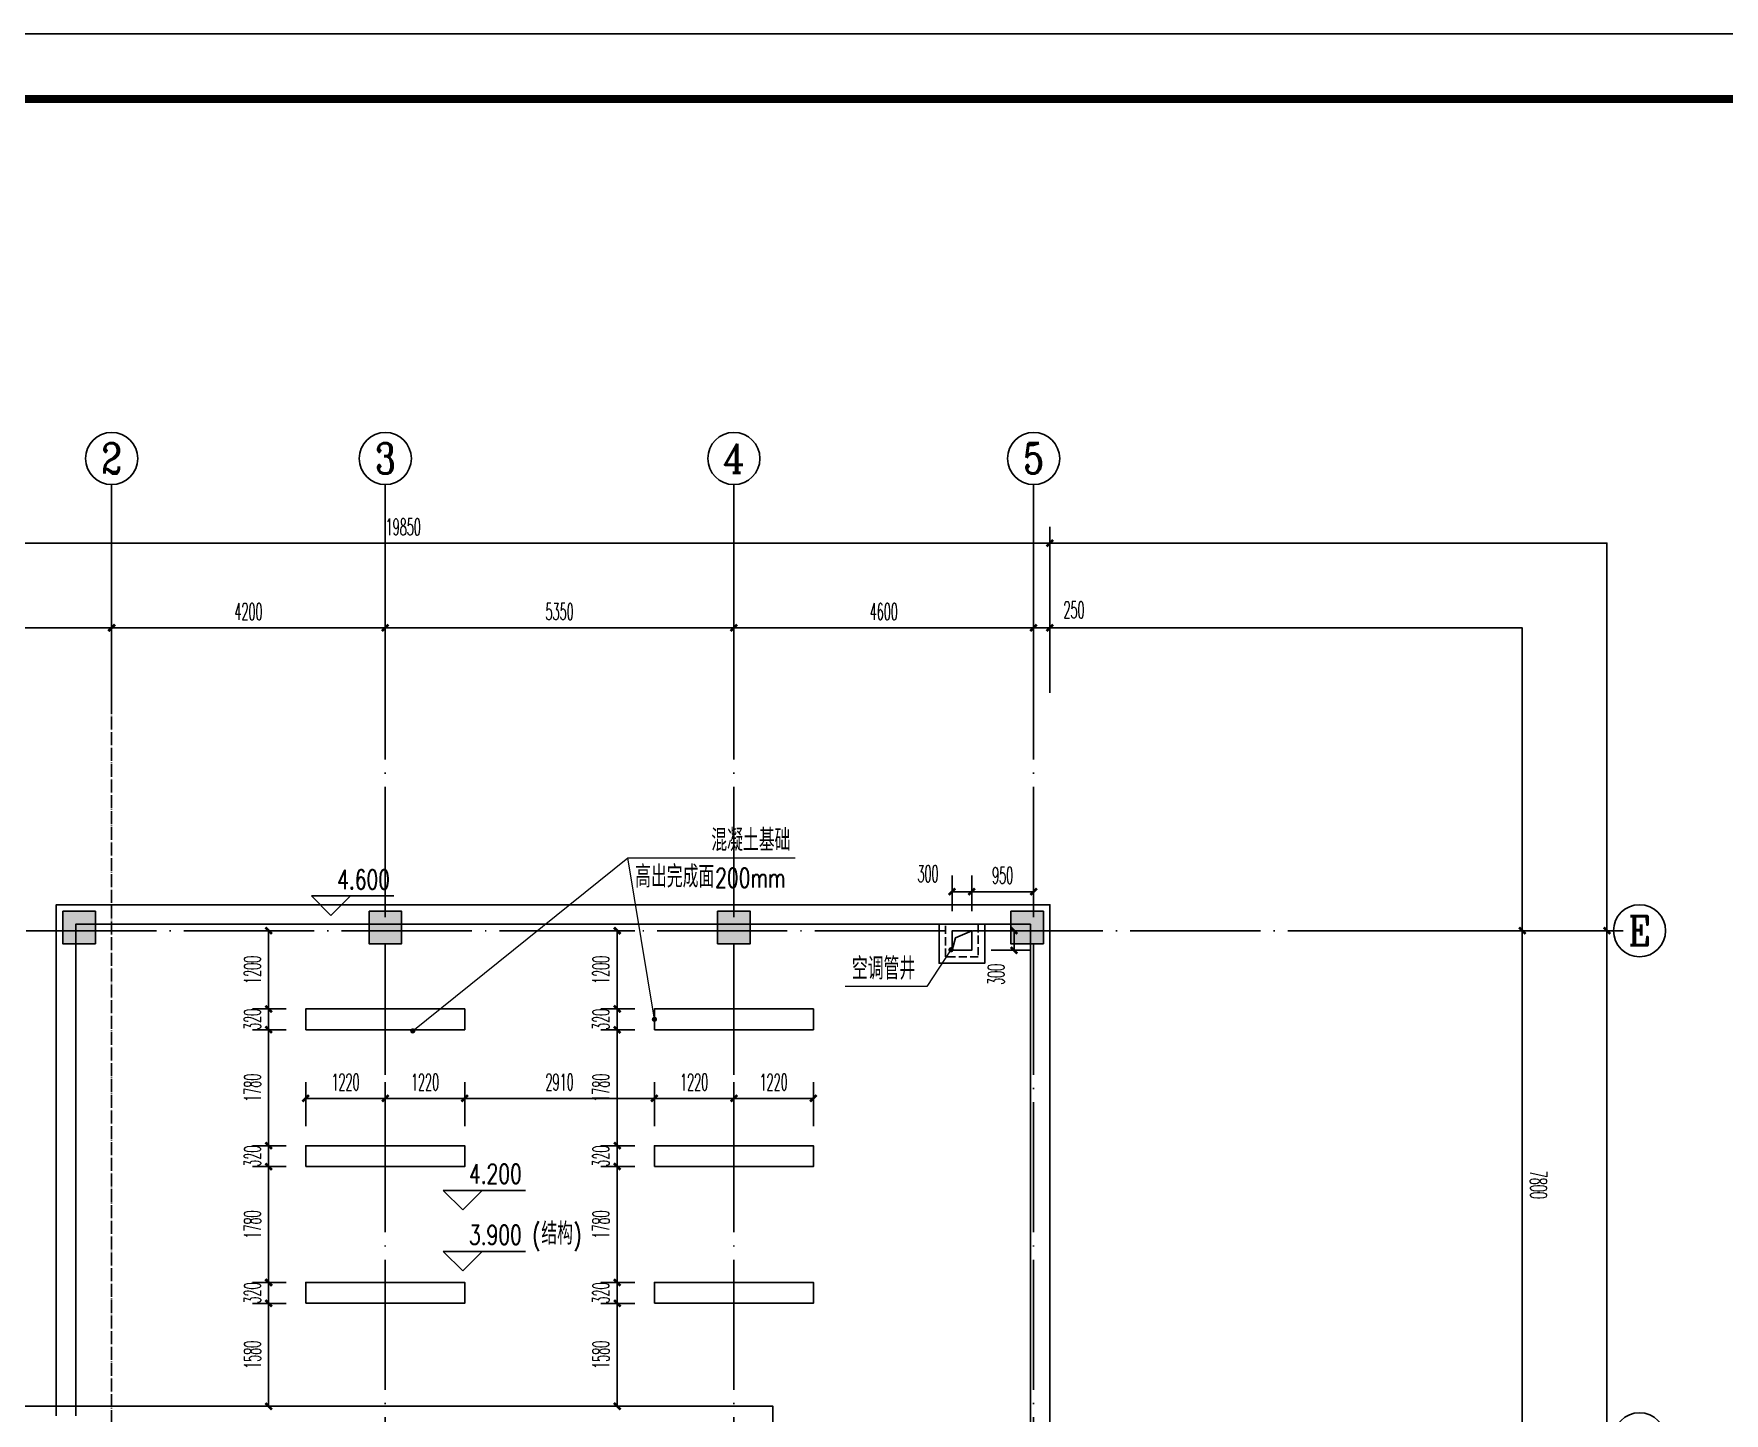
# Model space of a CAD drawing. Header units: millimetres. Extents: x -13830 to 215738, y -24143 to 193994.
# Drawn here: x 94137 to 120081, y 103180 to 124357 of the extents above; entities that cross this region are included whole.
import ezdxf
from ezdxf.enums import TextEntityAlignment as Align

# ---------------------------------------------------------------- set-up
doc = ezdxf.new("R2010")
doc.units = ezdxf.units.MM
doc.header["$LTSCALE"] = 100
doc.linetypes.add('DASH', pattern=[0.35, 0.25, -0.1])
doc.linetypes.add('DOTE', pattern=[2.42, 2, -0.2, 0.02, -0.2])
doc.layers.get('0').update_dxf_attribs({"linetype": 'CONTINUOUS'})
doc.layers.get('DEFPOINTS').update_dxf_attribs({"linetype": 'CONTINUOUS'})
for name, color, linetype in [('A-Drain-Well', 201, 'CONTINUOUS'), ('AXIS', 3, 'CONTINUOUS'), ('AXIS_TEXT', 7, 'CONTINUOUS'), ('COLUMN', 9, 'CONTINUOUS'), ('DIM_ELEV', 3, 'CONTINUOUS'), ('DOTE', 8, 'CONTINUOUS'), ('MCST 2F$0$A-_FLOR----_E-', 21, 'CONTINUOUS'), ('MCST 2F$0$A-_FURT----_E-', 9, 'CONTINUOUS'), ('PUB_DIM', 3, 'CONTINUOUS'), ('PUB_HATCH', 8, 'CONTINUOUS'), ('PUB_TEXT', 7, 'CONTINUOUS'), ('TK HAHA', 1, 'CONTINUOUS'), ('WINDOW', 4, 'CONTINUOUS'), ('图框', 7, 'CONTINUOUS')]:
    doc.layers.add(name, color=color, linetype=linetype)
doc.layers.add('DIM_LEAD', color=3, linetype='CONTINUOUS', lineweight=13)
doc.styles.add('_TCH_AXIS', font='COMPLEX', dxfattribs={"bigfont": 'GBCBIG'})
doc.styles.add('_TCH_DIM', font='SIMPLEX', dxfattribs={"bigfont": 'GBCBIG'})
doc.styles.add('COMPLEX', font='COMPLEX')
doc.styles.add('DIM_FONT_T3', font='SIMPLEX', dxfattribs={"width": 0.494118, "bigfont": 'GBCBIG'})
doc.dimstyles.new('_TCH_ARCH&&100', dxfattribs={"dimtxt": 255, "dimasz": 100, "dimexe": 250, "dimexo": 300, "dimgap": 122.5, "dimtad": 1, "dimdec": 0, "dimzin": 0, "dimdsep": 46, "dimtxsty": 'DIM_FONT_T3', "dimblk": 'ARCHTICK', "dimcen": 0.09, "dimclrt": 7, "dimazin": 0, "dimtfac": 1, "dimtdec": 0, "dimtix": 1, "dimtmove": 2, "dimatfit": 3, "dimldrblk": 'ARCHTICK', "dimfxl": 1, "dimtolj": 1, "dimtzin": 0, "dimarcsym": 0})

# ---------------------------------------------------------------- blocks, each defined once
blk = doc.blocks.new('TJAD_TK_A1')
at = {"layer": '图框'}
blk.add_line((1341.38, 950.45), (500.38, 950.45), dxfattribs=at)
at = {"layer": '图框', "const_width": 1.2}
blk.add_lwpolyline([(1331.38, 940.45), (525.38, 940.45), (525.38, 366.45), (1331.38, 366.45)], close=True, dxfattribs=at)
blk = doc.blocks.new('180703-expo')
at = {"layer": '图框'}
blk.add_blockref('TJAD_TK_A1', (-500.38, -356.45), dxfattribs=at)
blk = doc.blocks.new('_AXISO')
blk.add_circle((0, 0), 0.5)
at = {"layer": 'AXIS_TEXT', "style": 'COMPLEX', "width": 1.041667}
blk.add_attdef('A', text='', height=0.56, dxfattribs=at).set_placement((-0.25, -0.28), (0.25, -0.28), align=Align.FIT)
blk = doc.blocks.new('_ArchTick')
at = {"color": 0, "linetype": 'ByBlock', "const_width": 0.4}
blk.add_lwpolyline([(-0.5, -0.5), (0.5, 0.5)], dxfattribs=at)
blk = doc.blocks.new('*D1030')
at = {"layer": 'AXIS', "color": 0, "lineweight": -2, "transparency": 16777216}
for p, q in [((-450, 31300), (-450, 33850)), ((19400, 31300), (19400, 33850)), ((-450, 33600), (19400, 33600))]:
    blk.add_line(p, q, dxfattribs=at)
at = {"layer": 'DEFPOINTS', "color": 0, "transparency": 16777216}
for p in [(19400, 33600), (-450, 31000), (19400, 31000)]:
    blk.add_point(p, dxfattribs=at)
at = {"layer": 'AXIS', "color": 0, "lineweight": -2, "transparency": 16777216, "xscale": 100, "yscale": 100, "zscale": 100, "rotation": 180}
blk.add_blockref('_ArchTick', (-450, 33600), dxfattribs=at)
at = {"layer": 'AXIS', "color": 0, "lineweight": -2, "transparency": 16777216, "xscale": 100, "yscale": 100, "zscale": 100}
blk.add_blockref('_ArchTick', (19400, 33600), dxfattribs=at)
at = {"layer": 'AXIS', "color": 7, "transparency": 16777216, "insert": (9475, 33850), "char_height": 255, "attachment_point": 5, "style": 'DIM_FONT_T3'}
blk.add_mtext('\\A1;19850', dxfattribs=at)
blk = doc.blocks.new('*D1032')
at = {"layer": 'AXIS', "color": 0, "lineweight": -2, "transparency": 16777216}
for p, q in [((0, 31300), (0, 32550)), ((5000, 31300), (5000, 32550)), ((0, 32300), (5000, 32300))]:
    blk.add_line(p, q, dxfattribs=at)
at = {"layer": 'DEFPOINTS', "color": 0, "transparency": 16777216}
for p in [(5000, 32300), (0, 31000), (5000, 31000)]:
    blk.add_point(p, dxfattribs=at)
at = {"layer": 'AXIS', "color": 0, "lineweight": -2, "transparency": 16777216, "xscale": 100, "yscale": 100, "zscale": 100, "rotation": 180}
blk.add_blockref('_ArchTick', (0, 32300), dxfattribs=at)
at = {"layer": 'AXIS', "color": 0, "lineweight": -2, "transparency": 16777216, "xscale": 100, "yscale": 100, "zscale": 100}
blk.add_blockref('_ArchTick', (5000, 32300), dxfattribs=at)
at = {"layer": 'AXIS', "color": 7, "transparency": 16777216, "insert": (2500, 32550), "char_height": 255, "attachment_point": 5, "style": 'DIM_FONT_T3'}
blk.add_mtext('\\A1;5000', dxfattribs=at)
blk = doc.blocks.new('*D1033')
at = {"layer": 'AXIS', "color": 0, "lineweight": -2, "transparency": 16777216}
for p, q in [((5000, 31300), (5000, 32550)), ((9200, 31300), (9200, 32550)), ((5000, 32300), (9200, 32300))]:
    blk.add_line(p, q, dxfattribs=at)
at = {"layer": 'DEFPOINTS', "color": 0, "transparency": 16777216}
for p in [(9200, 32300), (5000, 31000), (9200, 31000)]:
    blk.add_point(p, dxfattribs=at)
at = {"layer": 'AXIS', "color": 0, "lineweight": -2, "transparency": 16777216, "xscale": 100, "yscale": 100, "zscale": 100, "rotation": 180}
blk.add_blockref('_ArchTick', (5000, 32300), dxfattribs=at)
at = {"layer": 'AXIS', "color": 0, "lineweight": -2, "transparency": 16777216, "xscale": 100, "yscale": 100, "zscale": 100}
blk.add_blockref('_ArchTick', (9200, 32300), dxfattribs=at)
at = {"layer": 'AXIS', "color": 7, "transparency": 16777216, "insert": (7100, 32550), "char_height": 255, "attachment_point": 5, "style": 'DIM_FONT_T3'}
blk.add_mtext('\\A1;4200', dxfattribs=at)
blk = doc.blocks.new('*D1034')
at = {"layer": 'AXIS', "color": 0, "lineweight": -2, "transparency": 16777216}
for p, q in [((9200, 31300), (9200, 32550)), ((14550, 31300), (14550, 32550)), ((9200, 32300), (14550, 32300))]:
    blk.add_line(p, q, dxfattribs=at)
at = {"layer": 'DEFPOINTS', "color": 0, "transparency": 16777216}
for p in [(14550, 32300), (9200, 31000), (14550, 31000)]:
    blk.add_point(p, dxfattribs=at)
at = {"layer": 'AXIS', "color": 0, "lineweight": -2, "transparency": 16777216, "xscale": 100, "yscale": 100, "zscale": 100, "rotation": 180}
blk.add_blockref('_ArchTick', (9200, 32300), dxfattribs=at)
at = {"layer": 'AXIS', "color": 0, "lineweight": -2, "transparency": 16777216, "xscale": 100, "yscale": 100, "zscale": 100}
blk.add_blockref('_ArchTick', (14550, 32300), dxfattribs=at)
at = {"layer": 'AXIS', "color": 7, "transparency": 16777216, "insert": (11875, 32550), "char_height": 255, "attachment_point": 5, "style": 'DIM_FONT_T3'}
blk.add_mtext('\\A1;5350', dxfattribs=at)
blk = doc.blocks.new('*D1035')
at = {"layer": 'AXIS', "color": 0, "lineweight": -2, "transparency": 16777216}
for p, q in [((14550, 31300), (14550, 32550)), ((19150, 31300), (19150, 32550)), ((14550, 32300), (19150, 32300))]:
    blk.add_line(p, q, dxfattribs=at)
at = {"layer": 'DEFPOINTS', "color": 0, "transparency": 16777216}
for p in [(19150, 32300), (14550, 31000), (19150, 31000)]:
    blk.add_point(p, dxfattribs=at)
at = {"layer": 'AXIS', "color": 0, "lineweight": -2, "transparency": 16777216, "xscale": 100, "yscale": 100, "zscale": 100, "rotation": 180}
blk.add_blockref('_ArchTick', (14550, 32300), dxfattribs=at)
at = {"layer": 'AXIS', "color": 0, "lineweight": -2, "transparency": 16777216, "xscale": 100, "yscale": 100, "zscale": 100}
blk.add_blockref('_ArchTick', (19150, 32300), dxfattribs=at)
at = {"layer": 'AXIS', "color": 7, "transparency": 16777216, "insert": (16850, 32550), "char_height": 255, "attachment_point": 5, "style": 'DIM_FONT_T3'}
blk.add_mtext('\\A1;4600', dxfattribs=at)
blk = doc.blocks.new('*D1036')
at = {"layer": 'AXIS', "color": 0, "lineweight": -2, "transparency": 16777216}
for p, q in [((19150, 31300), (19150, 32550)), ((19400, 31300), (19400, 32550)), ((19150, 32300), (19400, 32300))]:
    blk.add_line(p, q, dxfattribs=at)
at = {"layer": 'DEFPOINTS', "color": 0, "transparency": 16777216}
for p in [(19400, 32300), (19150, 31000), (19400, 31000)]:
    blk.add_point(p, dxfattribs=at)
at = {"layer": 'AXIS', "color": 0, "lineweight": -2, "transparency": 16777216, "xscale": 100, "yscale": 100, "zscale": 100, "rotation": 180}
blk.add_blockref('_ArchTick', (19150, 32300), dxfattribs=at)
at = {"layer": 'AXIS', "color": 0, "lineweight": -2, "transparency": 16777216, "xscale": 100, "yscale": 100, "zscale": 100}
blk.add_blockref('_ArchTick', (19400, 32300), dxfattribs=at)
at = {"layer": 'AXIS', "color": 7, "transparency": 16777216, "insert": (19770, 32575), "char_height": 255, "attachment_point": 5, "style": 'DIM_FONT_T3'}
blk.add_mtext('\\A1;250', dxfattribs=at)
blk = doc.blocks.new('*D1037')
at = {"layer": 'AXIS', "color": 0, "lineweight": -2, "transparency": 16777216}
for p, q in [((25350, 27650), (28200, 27650)), ((27950, -550), (27950, 27650)), ((25350, -550), (28200, -550))]:
    blk.add_line(p, q, dxfattribs=at)
at = {"layer": 'DEFPOINTS', "color": 0, "transparency": 16777216}
for p in [(25050, 27650), (27950, 27650), (25050, -550)]:
    blk.add_point(p, dxfattribs=at)
at = {"layer": 'AXIS', "color": 0, "lineweight": -2, "transparency": 16777216, "xscale": 100, "yscale": 100, "zscale": 100}
for p, rotation in [((27950, 27650), 90.0000788328642), ((27950, -550), 270.0000788328642)]:
    blk.add_blockref('_ArchTick', p, dxfattribs=dict(at, rotation=rotation))
at = {"layer": 'AXIS', "color": 7, "transparency": 16777216, "insert": (28200, 13550), "char_height": 255, "attachment_point": 5, "rotation": 270.0001, "style": 'DIM_FONT_T3'}
blk.add_mtext('\\A1;28200', dxfattribs=at)
blk = doc.blocks.new('*D1042')
at = {"layer": 'AXIS', "color": 0, "lineweight": -2, "transparency": 16777216}
for p, q in [((25900, 27650), (26900, 27650)), ((26650, 19850), (26650, 27650)), ((25900, 19850), (26900, 19850))]:
    blk.add_line(p, q, dxfattribs=at)
at = {"layer": 'DEFPOINTS', "color": 0, "transparency": 16777216}
for p in [(25600, 27650), (26650, 27650), (25600, 19850)]:
    blk.add_point(p, dxfattribs=at)
at = {"layer": 'AXIS', "color": 0, "lineweight": -2, "transparency": 16777216, "xscale": 100, "yscale": 100, "zscale": 100}
for p, rotation in [((26650, 27650), 90.0000788328642), ((26650, 19850), 270.0000788328642)]:
    blk.add_blockref('_ArchTick', p, dxfattribs=dict(at, rotation=rotation))
at = {"layer": 'AXIS', "color": 7, "transparency": 16777216, "insert": (26900, 23750), "char_height": 255, "attachment_point": 5, "rotation": 270.0001, "style": 'DIM_FONT_T3'}
blk.add_mtext('\\A1;7800', dxfattribs=at)
blk = doc.blocks.new('_FZH')
blk.add_lwpolyline([(-0.5, -0.5), (0.5, -0.5), (0.5, 0.5), (-0.5, 0.5)], close=True)
at = {"layer": 'PUB_HATCH'}
blk.add_solid([(-0.5, -0.5), (0.5, -0.5), (-0.5, 0.5), (0.5, 0.5)], dxfattribs=at)
blk = doc.blocks.new('sfdsfsfdsdfs10')
at = {"layer": 'COLUMN', "color": 3, "rotation": 270}
for p, xscale, yscale, zscale in [((5150, 28250), 500, 500, 500), ((9850, 28250), 500, 500, 500), ((15200, 28250), 499.9999999995343, 499.9999999995343, 499.9999999995343), ((19700, 28250), 499.9999999995343, 499.9999999995343, 499.9999999995343)]:
    blk.add_blockref('_FZH', p, dxfattribs=dict(at, xscale=xscale, yscale=yscale, zscale=zscale))
blk = doc.blocks.new('*D234')
at = {"layer": 'DEFPOINTS', "color": 0, "transparency": 16777216}
for p in [(108532, 110587), (109182, 110587), (108532, 110287)]:
    blk.add_point(p, dxfattribs=at)
at = {"layer": 'PUB_DIM', "color": 0, "lineweight": -2, "transparency": 16777216}
for p, q in [((108832, 110587), (109432, 110587)), ((109182, 110287), (109182, 110587)), ((108832, 110287), (109432, 110287))]:
    blk.add_line(p, q, dxfattribs=at)
at = {"layer": 'PUB_DIM', "color": 0, "lineweight": -2, "transparency": 16777216, "xscale": 100, "yscale": 100, "zscale": 100}
for p, rotation in [((109182, 110587), 90), ((109182, 110287), 270)]:
    blk.add_blockref('_ArchTick', p, dxfattribs=dict(at, rotation=rotation))
at = {"layer": 'PUB_DIM', "color": 7, "transparency": 16777216, "insert": (108907, 109917), "char_height": 255, "attachment_point": 5, "rotation": 90, "style": 'DIM_FONT_T3'}
blk.add_mtext('\\A1;300', dxfattribs=at)
blk = doc.blocks.new('*D235')
at = {"layer": 'DEFPOINTS', "color": 0, "transparency": 16777216}
for p in [(109482, 111187), (108532, 110587), (109482, 110587)]:
    blk.add_point(p, dxfattribs=at)
at = {"layer": 'PUB_DIM', "color": 0, "lineweight": -2, "transparency": 16777216}
for p, q in [((108532, 110887), (108532, 111437)), ((109482, 110887), (109482, 111437)), ((108532, 111187), (109482, 111187))]:
    blk.add_line(p, q, dxfattribs=at)
at = {"layer": 'PUB_DIM', "color": 0, "lineweight": -2, "transparency": 16777216, "xscale": 100, "yscale": 100, "zscale": 100, "rotation": 180}
blk.add_blockref('_ArchTick', (108532, 111187), dxfattribs=at)
at = {"layer": 'PUB_DIM', "color": 0, "lineweight": -2, "transparency": 16777216, "xscale": 100, "yscale": 100, "zscale": 100}
blk.add_blockref('_ArchTick', (109482, 111187), dxfattribs=at)
at = {"layer": 'PUB_DIM', "color": 7, "transparency": 16777216, "insert": (109007, 111437), "char_height": 255, "attachment_point": 5, "style": 'DIM_FONT_T3'}
blk.add_mtext('\\A1;950', dxfattribs=at)
blk = doc.blocks.new('*D236')
at = {"layer": 'DEFPOINTS', "color": 0, "transparency": 16777216}
for p in [(108532, 111187), (108232, 110587), (108532, 110587)]:
    blk.add_point(p, dxfattribs=at)
at = {"layer": 'PUB_DIM', "color": 0, "lineweight": -2, "transparency": 16777216}
for p, q in [((108232, 110887), (108232, 111437)), ((108532, 110887), (108532, 111437)), ((108232, 111187), (108532, 111187))]:
    blk.add_line(p, q, dxfattribs=at)
at = {"layer": 'PUB_DIM', "color": 0, "lineweight": -2, "transparency": 16777216, "xscale": 100, "yscale": 100, "zscale": 100, "rotation": 180}
blk.add_blockref('_ArchTick', (108232, 111187), dxfattribs=at)
at = {"layer": 'PUB_DIM', "color": 0, "lineweight": -2, "transparency": 16777216, "xscale": 100, "yscale": 100, "zscale": 100}
blk.add_blockref('_ArchTick', (108532, 111187), dxfattribs=at)
at = {"layer": 'PUB_DIM', "color": 7, "transparency": 16777216, "insert": (107862, 111462), "char_height": 255, "attachment_point": 5, "style": 'DIM_FONT_T3'}
blk.add_mtext('\\A1;300', dxfattribs=at)
blk = doc.blocks.new('*D240')
at = {"layer": 'DEFPOINTS', "color": 0, "transparency": 16777216}
for p in [(99532, 108014), (98312, 107287), (99532, 107287)]:
    blk.add_point(p, dxfattribs=at)
at = {"layer": 'PUB_DIM', "color": 0, "lineweight": -2, "transparency": 16777216}
for p, q in [((98312, 107587), (98312, 108264)), ((99532, 107587), (99532, 108264)), ((98312, 108014), (99532, 108014))]:
    blk.add_line(p, q, dxfattribs=at)
at = {"layer": 'PUB_DIM', "color": 0, "lineweight": -2, "transparency": 16777216, "xscale": 100, "yscale": 100, "zscale": 100, "rotation": 180}
blk.add_blockref('_ArchTick', (98312, 108014), dxfattribs=at)
at = {"layer": 'PUB_DIM', "color": 0, "lineweight": -2, "transparency": 16777216, "xscale": 100, "yscale": 100, "zscale": 100}
blk.add_blockref('_ArchTick', (99532, 108014), dxfattribs=at)
at = {"layer": 'PUB_DIM', "color": 7, "transparency": 16777216, "insert": (98922, 108264), "char_height": 255, "attachment_point": 5, "style": 'DIM_FONT_T3'}
blk.add_mtext('\\A1;1220', dxfattribs=at)
blk = doc.blocks.new('*D241')
at = {"layer": 'DEFPOINTS', "color": 0, "transparency": 16777216}
for p in [(100752, 108014), (99532, 107287), (100752, 107287)]:
    blk.add_point(p, dxfattribs=at)
at = {"layer": 'PUB_DIM', "color": 0, "lineweight": -2, "transparency": 16777216}
for p, q in [((99532, 107587), (99532, 108264)), ((100752, 107587), (100752, 108264)), ((99532, 108014), (100752, 108014))]:
    blk.add_line(p, q, dxfattribs=at)
at = {"layer": 'PUB_DIM', "color": 0, "lineweight": -2, "transparency": 16777216, "xscale": 100, "yscale": 100, "zscale": 100, "rotation": 180}
blk.add_blockref('_ArchTick', (99532, 108014), dxfattribs=at)
at = {"layer": 'PUB_DIM', "color": 0, "lineweight": -2, "transparency": 16777216, "xscale": 100, "yscale": 100, "zscale": 100}
blk.add_blockref('_ArchTick', (100752, 108014), dxfattribs=at)
at = {"layer": 'PUB_DIM', "color": 7, "transparency": 16777216, "insert": (100142, 108264), "char_height": 255, "attachment_point": 5, "style": 'DIM_FONT_T3'}
blk.add_mtext('\\A1;1220', dxfattribs=at)
blk = doc.blocks.new('*D242')
at = {"layer": 'DEFPOINTS', "color": 0, "transparency": 16777216}
for p in [(103662, 108014), (100752, 107287), (103662, 107287)]:
    blk.add_point(p, dxfattribs=at)
at = {"layer": 'PUB_DIM', "color": 0, "lineweight": -2, "transparency": 16777216}
for p, q in [((100752, 107587), (100752, 108264)), ((103662, 107587), (103662, 108264)), ((100752, 108014), (103662, 108014))]:
    blk.add_line(p, q, dxfattribs=at)
at = {"layer": 'PUB_DIM', "color": 0, "lineweight": -2, "transparency": 16777216, "xscale": 100, "yscale": 100, "zscale": 100, "rotation": 180}
blk.add_blockref('_ArchTick', (100752, 108014), dxfattribs=at)
at = {"layer": 'PUB_DIM', "color": 0, "lineweight": -2, "transparency": 16777216, "xscale": 100, "yscale": 100, "zscale": 100}
blk.add_blockref('_ArchTick', (103662, 108014), dxfattribs=at)
at = {"layer": 'PUB_DIM', "color": 7, "transparency": 16777216, "insert": (102207, 108264), "char_height": 255, "attachment_point": 5, "style": 'DIM_FONT_T3'}
blk.add_mtext('\\A1;2910', dxfattribs=at)
blk = doc.blocks.new('*D243')
at = {"layer": 'DEFPOINTS', "color": 0, "transparency": 16777216}
for p in [(104882, 108014), (103662, 107287), (104882, 107287)]:
    blk.add_point(p, dxfattribs=at)
at = {"layer": 'PUB_DIM', "color": 0, "lineweight": -2, "transparency": 16777216}
for p, q in [((103662, 107587), (103662, 108264)), ((104882, 107587), (104882, 108264)), ((103662, 108014), (104882, 108014))]:
    blk.add_line(p, q, dxfattribs=at)
at = {"layer": 'PUB_DIM', "color": 0, "lineweight": -2, "transparency": 16777216, "xscale": 100, "yscale": 100, "zscale": 100, "rotation": 180}
blk.add_blockref('_ArchTick', (103662, 108014), dxfattribs=at)
at = {"layer": 'PUB_DIM', "color": 0, "lineweight": -2, "transparency": 16777216, "xscale": 100, "yscale": 100, "zscale": 100}
blk.add_blockref('_ArchTick', (104882, 108014), dxfattribs=at)
at = {"layer": 'PUB_DIM', "color": 7, "transparency": 16777216, "insert": (104272, 108264), "char_height": 255, "attachment_point": 5, "style": 'DIM_FONT_T3'}
blk.add_mtext('\\A1;1220', dxfattribs=at)
blk = doc.blocks.new('*D244')
at = {"layer": 'DEFPOINTS', "color": 0, "transparency": 16777216}
for p in [(106102, 108014), (104882, 107287), (106102, 107287)]:
    blk.add_point(p, dxfattribs=at)
at = {"layer": 'PUB_DIM', "color": 0, "lineweight": -2, "transparency": 16777216}
for p, q in [((104882, 107587), (104882, 108264)), ((106102, 107587), (106102, 108264)), ((104882, 108014), (106102, 108014))]:
    blk.add_line(p, q, dxfattribs=at)
at = {"layer": 'PUB_DIM', "color": 0, "lineweight": -2, "transparency": 16777216, "xscale": 100, "yscale": 100, "zscale": 100, "rotation": 180}
blk.add_blockref('_ArchTick', (104882, 108014), dxfattribs=at)
at = {"layer": 'PUB_DIM', "color": 0, "lineweight": -2, "transparency": 16777216, "xscale": 100, "yscale": 100, "zscale": 100}
blk.add_blockref('_ArchTick', (106102, 108014), dxfattribs=at)
at = {"layer": 'PUB_DIM', "color": 7, "transparency": 16777216, "insert": (105492, 108264), "char_height": 255, "attachment_point": 5, "style": 'DIM_FONT_T3'}
blk.add_mtext('\\A1;1220', dxfattribs=at)
blk = doc.blocks.new('*D245')
at = {"layer": 'DEFPOINTS', "color": 0, "transparency": 16777216}
for p in [(103092, 104867), (103662, 104867), (103662, 103287)]:
    blk.add_point(p, dxfattribs=at)
at = {"layer": 'PUB_DIM', "color": 0, "lineweight": -2, "transparency": 16777216}
for p, q in [((103362, 104867), (102842, 104867)), ((103092, 103287), (103092, 104867)), ((103362, 103287), (102842, 103287))]:
    blk.add_line(p, q, dxfattribs=at)
at = {"layer": 'PUB_DIM', "color": 0, "lineweight": -2, "transparency": 16777216, "xscale": 100, "yscale": 100, "zscale": 100}
for p, rotation in [((103092, 104867), 90), ((103092, 103287), 270)]:
    blk.add_blockref('_ArchTick', p, dxfattribs=dict(at, rotation=rotation))
at = {"layer": 'PUB_DIM', "color": 7, "transparency": 16777216, "insert": (102842, 104077), "char_height": 255, "attachment_point": 5, "rotation": 90, "style": 'DIM_FONT_T3'}
blk.add_mtext('\\A1;1580', dxfattribs=at)
blk = doc.blocks.new('*D246')
at = {"layer": 'DEFPOINTS', "color": 0, "transparency": 16777216}
for p in [(103092, 105187), (103662, 105187), (103662, 104867)]:
    blk.add_point(p, dxfattribs=at)
at = {"layer": 'PUB_DIM', "color": 0, "lineweight": -2, "transparency": 16777216}
for p, q in [((103362, 105187), (102842, 105187)), ((103092, 105187), (103092, 105287)), ((103092, 104867), (103092, 105187)), ((103362, 104867), (102842, 104867)), ((103092, 104867), (103092, 104767))]:
    blk.add_line(p, q, dxfattribs=at)
at = {"layer": 'PUB_DIM', "color": 0, "lineweight": -2, "transparency": 16777216, "xscale": 100, "yscale": 100, "zscale": 100}
for p, rotation in [((103092, 105187), 270), ((103092, 104867), 90)]:
    blk.add_blockref('_ArchTick', p, dxfattribs=dict(at, rotation=rotation))
at = {"layer": 'PUB_DIM', "color": 7, "transparency": 16777216, "insert": (102842, 105027), "char_height": 255, "attachment_point": 5, "rotation": 90, "style": 'DIM_FONT_T3'}
blk.add_mtext('\\A1;320', dxfattribs=at)
blk = doc.blocks.new('*D247')
at = {"layer": 'DEFPOINTS', "color": 0, "transparency": 16777216}
for p in [(103092, 106967), (103662, 106967), (103662, 105187)]:
    blk.add_point(p, dxfattribs=at)
at = {"layer": 'PUB_DIM', "color": 0, "lineweight": -2, "transparency": 16777216}
for p, q in [((103362, 106967), (102842, 106967)), ((103092, 105187), (103092, 106967)), ((103362, 105187), (102842, 105187))]:
    blk.add_line(p, q, dxfattribs=at)
at = {"layer": 'PUB_DIM', "color": 0, "lineweight": -2, "transparency": 16777216, "xscale": 100, "yscale": 100, "zscale": 100}
for p, rotation in [((103092, 106967), 90), ((103092, 105187), 270)]:
    blk.add_blockref('_ArchTick', p, dxfattribs=dict(at, rotation=rotation))
at = {"layer": 'PUB_DIM', "color": 7, "transparency": 16777216, "insert": (102842, 106077), "char_height": 255, "attachment_point": 5, "rotation": 90, "style": 'DIM_FONT_T3'}
blk.add_mtext('\\A1;1780', dxfattribs=at)
blk = doc.blocks.new('*D248')
at = {"layer": 'DEFPOINTS', "color": 0, "transparency": 16777216}
for p in [(103092, 107287), (103662, 107287), (103662, 106967)]:
    blk.add_point(p, dxfattribs=at)
at = {"layer": 'PUB_DIM', "color": 0, "lineweight": -2, "transparency": 16777216}
for p, q in [((103362, 107287), (102842, 107287)), ((103092, 107287), (103092, 107387)), ((103092, 106967), (103092, 107287)), ((103362, 106967), (102842, 106967)), ((103092, 106967), (103092, 106867))]:
    blk.add_line(p, q, dxfattribs=at)
at = {"layer": 'PUB_DIM', "color": 0, "lineweight": -2, "transparency": 16777216, "xscale": 100, "yscale": 100, "zscale": 100}
for p, rotation in [((103092, 107287), 270), ((103092, 106967), 90)]:
    blk.add_blockref('_ArchTick', p, dxfattribs=dict(at, rotation=rotation))
at = {"layer": 'PUB_DIM', "color": 7, "transparency": 16777216, "insert": (102842, 107127), "char_height": 255, "attachment_point": 5, "rotation": 90, "style": 'DIM_FONT_T3'}
blk.add_mtext('\\A1;320', dxfattribs=at)
blk = doc.blocks.new('*D249')
at = {"layer": 'DEFPOINTS', "color": 0, "transparency": 16777216}
for p in [(103092, 109067), (103662, 109067), (103662, 107287)]:
    blk.add_point(p, dxfattribs=at)
at = {"layer": 'PUB_DIM', "color": 0, "lineweight": -2, "transparency": 16777216}
for p, q in [((103362, 109067), (102842, 109067)), ((103092, 107287), (103092, 109067)), ((103362, 107287), (102842, 107287))]:
    blk.add_line(p, q, dxfattribs=at)
at = {"layer": 'PUB_DIM', "color": 0, "lineweight": -2, "transparency": 16777216, "xscale": 100, "yscale": 100, "zscale": 100}
for p, rotation in [((103092, 109067), 90), ((103092, 107287), 270)]:
    blk.add_blockref('_ArchTick', p, dxfattribs=dict(at, rotation=rotation))
at = {"layer": 'PUB_DIM', "color": 7, "transparency": 16777216, "insert": (102842, 108177), "char_height": 255, "attachment_point": 5, "rotation": 90, "style": 'DIM_FONT_T3'}
blk.add_mtext('\\A1;1780', dxfattribs=at)
blk = doc.blocks.new('*D250')
at = {"layer": 'DEFPOINTS', "color": 0, "transparency": 16777216}
for p in [(103092, 109387), (103662, 109387), (103662, 109067)]:
    blk.add_point(p, dxfattribs=at)
at = {"layer": 'PUB_DIM', "color": 0, "lineweight": -2, "transparency": 16777216}
for p, q in [((103092, 109387), (103092, 109487)), ((103362, 109387), (102842, 109387)), ((103092, 109067), (103092, 109387)), ((103362, 109067), (102842, 109067)), ((103092, 109067), (103092, 108967))]:
    blk.add_line(p, q, dxfattribs=at)
at = {"layer": 'PUB_DIM', "color": 0, "lineweight": -2, "transparency": 16777216, "xscale": 100, "yscale": 100, "zscale": 100}
for p, rotation in [((103092, 109387), 270), ((103092, 109067), 90)]:
    blk.add_blockref('_ArchTick', p, dxfattribs=dict(at, rotation=rotation))
at = {"layer": 'PUB_DIM', "color": 7, "transparency": 16777216, "insert": (102842, 109227), "char_height": 255, "attachment_point": 5, "rotation": 90, "style": 'DIM_FONT_T3'}
blk.add_mtext('\\A1;320', dxfattribs=at)
blk = doc.blocks.new('*D251')
at = {"layer": 'DEFPOINTS', "color": 0, "transparency": 16777216}
for p in [(103092, 110587), (103662, 110587), (103662, 109387)]:
    blk.add_point(p, dxfattribs=at)
at = {"layer": 'PUB_DIM', "color": 0, "lineweight": -2, "transparency": 16777216}
for p, q in [((103362, 110587), (102842, 110587)), ((103092, 109387), (103092, 110587)), ((103362, 109387), (102842, 109387))]:
    blk.add_line(p, q, dxfattribs=at)
at = {"layer": 'PUB_DIM', "color": 0, "lineweight": -2, "transparency": 16777216, "xscale": 100, "yscale": 100, "zscale": 100}
for p, rotation in [((103092, 110587), 90), ((103092, 109387), 270)]:
    blk.add_blockref('_ArchTick', p, dxfattribs=dict(at, rotation=rotation))
at = {"layer": 'PUB_DIM', "color": 7, "transparency": 16777216, "insert": (102842, 109987), "char_height": 255, "attachment_point": 5, "rotation": 90, "style": 'DIM_FONT_T3'}
blk.add_mtext('\\A1;1200', dxfattribs=at)
blk = doc.blocks.new('*D252')
at = {"layer": 'DEFPOINTS', "color": 0, "transparency": 16777216}
for p in [(97742, 104867), (98312, 104867), (98312, 103287)]:
    blk.add_point(p, dxfattribs=at)
at = {"layer": 'PUB_DIM', "color": 0, "lineweight": -2, "transparency": 16777216}
for p, q in [((98012, 104867), (97492, 104867)), ((97742, 103287), (97742, 104867)), ((98012, 103287), (97492, 103287))]:
    blk.add_line(p, q, dxfattribs=at)
at = {"layer": 'PUB_DIM', "color": 0, "lineweight": -2, "transparency": 16777216, "xscale": 100, "yscale": 100, "zscale": 100}
for p, rotation in [((97742, 104867), 90), ((97742, 103287), 270)]:
    blk.add_blockref('_ArchTick', p, dxfattribs=dict(at, rotation=rotation))
at = {"layer": 'PUB_DIM', "color": 7, "transparency": 16777216, "insert": (97492, 104077), "char_height": 255, "attachment_point": 5, "rotation": 90, "style": 'DIM_FONT_T3'}
blk.add_mtext('\\A1;1580', dxfattribs=at)
blk = doc.blocks.new('*D253')
at = {"layer": 'DEFPOINTS', "color": 0, "transparency": 16777216}
for p in [(97742, 105187), (98312, 105187), (98312, 104867)]:
    blk.add_point(p, dxfattribs=at)
at = {"layer": 'PUB_DIM', "color": 0, "lineweight": -2, "transparency": 16777216}
for p, q in [((98012, 105187), (97492, 105187)), ((97742, 105187), (97742, 105287)), ((97742, 104867), (97742, 105187)), ((98012, 104867), (97492, 104867)), ((97742, 104867), (97742, 104767))]:
    blk.add_line(p, q, dxfattribs=at)
at = {"layer": 'PUB_DIM', "color": 0, "lineweight": -2, "transparency": 16777216, "xscale": 100, "yscale": 100, "zscale": 100}
for p, rotation in [((97742, 105187), 270), ((97742, 104867), 90)]:
    blk.add_blockref('_ArchTick', p, dxfattribs=dict(at, rotation=rotation))
at = {"layer": 'PUB_DIM', "color": 7, "transparency": 16777216, "insert": (97492, 105027), "char_height": 255, "attachment_point": 5, "rotation": 90, "style": 'DIM_FONT_T3'}
blk.add_mtext('\\A1;320', dxfattribs=at)
blk = doc.blocks.new('*D254')
at = {"layer": 'DEFPOINTS', "color": 0, "transparency": 16777216}
for p in [(97742, 106967), (98312, 106967), (98312, 105187)]:
    blk.add_point(p, dxfattribs=at)
at = {"layer": 'PUB_DIM', "color": 0, "lineweight": -2, "transparency": 16777216}
for p, q in [((98012, 106967), (97492, 106967)), ((97742, 105187), (97742, 106967)), ((98012, 105187), (97492, 105187))]:
    blk.add_line(p, q, dxfattribs=at)
at = {"layer": 'PUB_DIM', "color": 0, "lineweight": -2, "transparency": 16777216, "xscale": 100, "yscale": 100, "zscale": 100}
for p, rotation in [((97742, 106967), 90), ((97742, 105187), 270)]:
    blk.add_blockref('_ArchTick', p, dxfattribs=dict(at, rotation=rotation))
at = {"layer": 'PUB_DIM', "color": 7, "transparency": 16777216, "insert": (97492, 106077), "char_height": 255, "attachment_point": 5, "rotation": 90, "style": 'DIM_FONT_T3'}
blk.add_mtext('\\A1;1780', dxfattribs=at)
blk = doc.blocks.new('*D255')
at = {"layer": 'DEFPOINTS', "color": 0, "transparency": 16777216}
for p in [(97742, 107287), (98312, 107287), (98312, 106967)]:
    blk.add_point(p, dxfattribs=at)
at = {"layer": 'PUB_DIM', "color": 0, "lineweight": -2, "transparency": 16777216}
for p, q in [((98012, 107287), (97492, 107287)), ((97742, 107287), (97742, 107387)), ((97742, 106967), (97742, 107287)), ((98012, 106967), (97492, 106967)), ((97742, 106967), (97742, 106867))]:
    blk.add_line(p, q, dxfattribs=at)
at = {"layer": 'PUB_DIM', "color": 0, "lineweight": -2, "transparency": 16777216, "xscale": 100, "yscale": 100, "zscale": 100}
for p, rotation in [((97742, 107287), 270), ((97742, 106967), 90)]:
    blk.add_blockref('_ArchTick', p, dxfattribs=dict(at, rotation=rotation))
at = {"layer": 'PUB_DIM', "color": 7, "transparency": 16777216, "insert": (97492, 107127), "char_height": 255, "attachment_point": 5, "rotation": 90, "style": 'DIM_FONT_T3'}
blk.add_mtext('\\A1;320', dxfattribs=at)
blk = doc.blocks.new('*D256')
at = {"layer": 'DEFPOINTS', "color": 0, "transparency": 16777216}
for p in [(97742, 109067), (98312, 109067), (98312, 107287)]:
    blk.add_point(p, dxfattribs=at)
at = {"layer": 'PUB_DIM', "color": 0, "lineweight": -2, "transparency": 16777216}
for p, q in [((98012, 109067), (97492, 109067)), ((97742, 107287), (97742, 109067)), ((98012, 107287), (97492, 107287))]:
    blk.add_line(p, q, dxfattribs=at)
at = {"layer": 'PUB_DIM', "color": 0, "lineweight": -2, "transparency": 16777216, "xscale": 100, "yscale": 100, "zscale": 100}
for p, rotation in [((97742, 109067), 90), ((97742, 107287), 270)]:
    blk.add_blockref('_ArchTick', p, dxfattribs=dict(at, rotation=rotation))
at = {"layer": 'PUB_DIM', "color": 7, "transparency": 16777216, "insert": (97492, 108177), "char_height": 255, "attachment_point": 5, "rotation": 90, "style": 'DIM_FONT_T3'}
blk.add_mtext('\\A1;1780', dxfattribs=at)
blk = doc.blocks.new('*D257')
at = {"layer": 'DEFPOINTS', "color": 0, "transparency": 16777216}
for p in [(97742, 109387), (98312, 109387), (98312, 109067)]:
    blk.add_point(p, dxfattribs=at)
at = {"layer": 'PUB_DIM', "color": 0, "lineweight": -2, "transparency": 16777216}
for p, q in [((97742, 109387), (97742, 109487)), ((98012, 109387), (97492, 109387)), ((97742, 109067), (97742, 109387)), ((98012, 109067), (97492, 109067)), ((97742, 109067), (97742, 108967))]:
    blk.add_line(p, q, dxfattribs=at)
at = {"layer": 'PUB_DIM', "color": 0, "lineweight": -2, "transparency": 16777216, "xscale": 100, "yscale": 100, "zscale": 100}
for p, rotation in [((97742, 109387), 270), ((97742, 109067), 90)]:
    blk.add_blockref('_ArchTick', p, dxfattribs=dict(at, rotation=rotation))
at = {"layer": 'PUB_DIM', "color": 7, "transparency": 16777216, "insert": (97492, 109227), "char_height": 255, "attachment_point": 5, "rotation": 90, "style": 'DIM_FONT_T3'}
blk.add_mtext('\\A1;320', dxfattribs=at)
blk = doc.blocks.new('*D258')
at = {"layer": 'DEFPOINTS', "color": 0, "transparency": 16777216}
for p in [(97742, 110587), (98312, 110587), (98312, 109387)]:
    blk.add_point(p, dxfattribs=at)
at = {"layer": 'PUB_DIM', "color": 0, "lineweight": -2, "transparency": 16777216}
for p, q in [((98012, 110587), (97492, 110587)), ((97742, 109387), (97742, 110587)), ((98012, 109387), (97492, 109387))]:
    blk.add_line(p, q, dxfattribs=at)
at = {"layer": 'PUB_DIM', "color": 0, "lineweight": -2, "transparency": 16777216, "xscale": 100, "yscale": 100, "zscale": 100}
for p, rotation in [((97742, 110587), 90), ((97742, 109387), 270)]:
    blk.add_blockref('_ArchTick', p, dxfattribs=dict(at, rotation=rotation))
at = {"layer": 'PUB_DIM', "color": 7, "transparency": 16777216, "insert": (97492, 109987), "char_height": 255, "attachment_point": 5, "rotation": 90, "style": 'DIM_FONT_T3'}
blk.add_mtext('\\A1;1200', dxfattribs=at)
blk = doc.blocks.new('dsffsfddf')
at = {"layer": 'AXIS'}
for p, q in [((5000, 31000), (5000, 34500)), ((9200, 31000), (9200, 34500)), ((14550, 31000), (14550, 34500)), ((19150, 31000), (19150, 34500)), ((25050, 27650), (28050, 27650))]:
    blk.add_line(p, q, dxfattribs=at)
at = {"layer": 'DOTE', "linetype": 'DOTE'}
blk.add_line((5000, 19850), (5000, 31000), dxfattribs=at)
at = {"layer": 'DOTE', "linetype": 'DOTE', "ltscale": 10}
for p, q in [((9200, -3600), (9200, 31000)), ((14550, -3600), (14550, 31000)), ((19150, -3600), (19150, 31000)), ((25050, 27650), (-1850, 27650))]:
    blk.add_line(p, q, dxfattribs=at)
at = {"layer": 'AXIS'}
ref = blk.add_blockref('_AXISO', (5000, 34900), dxfattribs=dict(at, xscale=800, yscale=800, zscale=800))
ref.add_attrib('A', '2', dxfattribs={"layer": 'AXIS_TEXT', "height": 465.9, "style": '_TCH_AXIS'}).set_placement((4844.7, 34667), (5155.3, 34667), align=Align.FIT)
ref = blk.add_blockref('_AXISO', (9200, 34900), dxfattribs=dict(at, xscale=800, yscale=800, zscale=800))
ref.add_attrib('A', '3', dxfattribs={"layer": 'AXIS_TEXT', "height": 465.9, "style": '_TCH_AXIS'}).set_placement((9044.7, 34667), (9355.3, 34667), align=Align.FIT)
ref = blk.add_blockref('_AXISO', (14550, 34900), dxfattribs=dict(at, xscale=800, yscale=800, zscale=800))
ref.add_attrib('A', '4', dxfattribs={"layer": 'AXIS_TEXT', "height": 445.4, "style": '_TCH_AXIS'}).set_placement((14380.3, 34677.3), (14719.7, 34677.3), align=Align.FIT)
ref = blk.add_blockref('_AXISO', (19150, 34900), dxfattribs=dict(at, xscale=800, yscale=800, zscale=800))
ref.add_attrib('A', '5', dxfattribs={"layer": 'AXIS_TEXT', "height": 465.9, "style": '_TCH_AXIS'}).set_placement((18994.7, 34667), (19305.3, 34667), align=Align.FIT)
ref = blk.add_blockref('_AXISO', (28450, 27650), dxfattribs=dict(at, xscale=800, yscale=800, zscale=800))
ref.add_attrib('A', 'E', dxfattribs={"layer": 'AXIS_TEXT', "height": 445.4, "style": '_TCH_AXIS'}).set_placement((28280.3, 27427.3), (28619.7, 27427.3), align=Align.FIT)
ref = blk.add_blockref('_AXISO', (28450, 19850), dxfattribs=dict(at, xscale=800, yscale=800, zscale=800))
ref.add_attrib('A', 'D', dxfattribs={"layer": 'AXIS_TEXT', "height": 435.3, "style": '_TCH_AXIS'}).set_placement((28273.8, 19632.4), (28626.2, 19632.4), align=Align.FIT)
for p1, p2, distance, picture, middle in [((-450, 31000), (19400, 31000), 2600, '*D1030', (9475, 33850)), ((0, 31000), (5000, 31000), 1300, '*D1032', (2500, 32550)), ((5000, 31000), (9200, 31000), 1300, '*D1033', (7100, 32550)), ((9200, 31000), (14550, 31000), 1300, '*D1034', (11875, 32550)), ((14550, 31000), (19150, 31000), 1300, '*D1035', (16850, 32550)), ((25050, -549.7), (25050, 27650), -2900, '*D1037', (28200, 13550.2)), ((25599.9, 19850), (25599.9, 27650), -1050.1, '*D1042', (26900, 23750))]:
    dim = blk.add_aligned_dim(p1=p1, p2=p2, distance=distance, dimstyle='_TCH_ARCH&&100', dxfattribs=at)
    dim.commit()
    dim.dimension.update_dxf_attribs({"geometry": picture, "text_midpoint": middle})
dim = blk.add_linear_dim(base=(19400, 32300), p1=(19150, 31000), p2=(19400, 31000), angle=0, dimstyle='_TCH_ARCH&&100', dxfattribs=at)
dim.commit()
dim.dimension.update_dxf_attribs({"geometry": '*D1036', "text_midpoint": (19770, 32575), "dimtype": 161})

msp = doc.modelspace()

# ---------------------------------------------------------------- linework, layer by layer
for points in [[(98312.4, 109067.4), (100752.4, 109067.4), (100752.4, 109387.4), (98312.4, 109387.4)], [(103662.4, 109067.4), (106102.4, 109067.4), (106102.4, 109387.4), (103662.4, 109387.4)], [(98312.4, 106967.4), (100752.4, 106967.4), (100752.4, 107287.4), (98312.4, 107287.4)], [(103662.4, 106967.4), (106102.4, 106967.4), (106102.4, 107287.4), (103662.4, 107287.4)], [(98312.4, 104867.4), (100752.4, 104867.4), (100752.4, 105187.4), (98312.4, 105187.4)], [(103662.4, 104867.4), (106102.4, 104867.4), (106102.4, 105187.4), (103662.4, 105187.4)]]:
    msp.add_lwpolyline(points, close=True)
at = {"layer": 'DEFPOINTS'}
for points in [[(85882.4, 76737.4), (118282.4, 76737.4), (118282.4, 116537.4), (85882.4, 116537.4)], [(87182.4, 78037.4), (116982.4, 78037.4), (116982.4, 115237.4), (87182.4, 115237.4)]]:
    msp.add_lwpolyline(points, close=True, dxfattribs=at)
at = {"layer": 'DIM_ELEV'}
for p, q in [((98698.2, 110820.6), (98398.2, 111120.6)), ((98398.2, 111120.6), (99664.2, 111120.6)), ((98698.2, 110820.6), (98998.2, 111120.6)), ((100720.3, 106301.7), (100420.3, 106601.7)), ((100420.3, 106601.7), (101686.3, 106601.7)), ((100720.3, 106301.7), (101020.3, 106601.7)), ((100720.3, 105364.5), (100420.3, 105664.5)), ((100420.3, 105664.5), (101686.3, 105664.5)), ((100720.3, 105364.5), (101020.3, 105664.5))]:
    msp.add_line(p, q, dxfattribs=at)
at = {"layer": 'DIM_LEAD'}
for p, q in [((99953.6, 109049.5), (103256.2, 111705.4)), ((99953.6, 109049.5), (103256.2, 111705.4)), ((103662.4, 109227.4), (103256.2, 111705.4)), ((103256.2, 111705.4), (105820.4, 111705.4)), ((108214.2, 110295.7), (107844.7, 109733.6)), ((107844.7, 109733.6), (106588.1, 109733.6))]:
    msp.add_line(p, q, dxfattribs=at)
at = {"layer": 'DIM_LEAD', "const_width": 40}
for points in [[(108225.2, 110312.4, 1), (108203.2, 110279, 1)], [(103665.6, 109207.7, 1), (103659.1, 109247.1, 1)], [(99938, 109037, 1), (99969.2, 109062, 1)], [(99938, 109037, 1), (99969.2, 109062, 1)]]:
    msp.add_lwpolyline(points, format="xyb", close=True, dxfattribs=at)
at = {"layer": 'MCST 2F$0$A-_FLOR----_E-'}
for points in [[(105332.4, 89387.4), (109732.4, 89387.4), (109732.4, 110987.4), (94482.4, 110987.4), (94482.4, 103137.4)], [(105332.4, 89687.4), (109432.4, 89687.4), (109432.4, 110687.4), (94782.4, 110687.4), (94782.4, 103137.4)]]:
    msp.add_lwpolyline(points, dxfattribs=at)
at = {"layer": 'MCST 2F$0$A-_FURT----_E-', "color": 8}
msp.add_lwpolyline([(89732.4, 103287.4), (105482.4, 103287.4), (105482.4, 82237.4), (89732.4, 82237.4)], close=True, dxfattribs=at)
at = {"layer": 'TK HAHA', "color": 1}
msp.add_lwpolyline([(80648.2, 124357.2), (164748.2, 124357.2), (164748.2, 64957.2), (80648.2, 64957.2)], close=True, dxfattribs=at)
at = {"layer": 'WINDOW', "linetype": 'Continuous'}
msp.add_lwpolyline([(108032.4, 110687.4), (108732.4, 110687.4), (108732.4, 110087.4), (108032.4, 110087.4)], close=True, dxfattribs=at)
at = {"layer": 'WINDOW', "linetype": 'DASH', "ltscale": 5}
for points in [[(108132.4, 110687.4), (108632.4, 110687.4), (108632.4, 110187.4), (108132.4, 110187.4)], [(108532.4, 110587.4), (108532.4, 110287.4), (108232.4, 110287.4), (108232.4, 110587.4)]]:
    msp.add_lwpolyline(points, close=True, dxfattribs=at)
at = {"layer": 'WINDOW', "linetype": 'Continuous'}
msp.add_lwpolyline([(108532.4, 110587.4), (108532.4, 110287.4), (108232.4, 110287.4), (108232.4, 110587.4), (108532.4, 110587.4), (108285.6, 110479.8), (108232.4, 110287.4)], dxfattribs=at)

# ---------------------------------------------------------------- block references
at = {"xscale": 100, "yscale": 100, "zscale": 100}
msp.add_blockref('180703-expo', (80648.2, 64957.2), dxfattribs=at)
at = {"layer": 'A-Drain-Well'}
for name, p in [('dsffsfddf', (90332.4, 82937.4)), ('sfdsfsfdsdfs10', (89682.4, 82387.4))]:
    msp.add_blockref(name, p, dxfattribs=at)

# ---------------------------------------------------------------- texts
at = {"layer": 'PUB_TEXT', "style": '_TCH_DIM'}
for s, p in [('混凝土基础', (104535.1, 111810.4)), ('高出完成面', (103366.7, 111250.4)), ('空调管井', (106693.1, 109838.6)), ('结构', (101926.3, 105769.5))]:
    msp.add_text(s, height=337.59, dxfattribs=at).set_placement(p)
at = {"layer": 'PUB_TEXT', "style": '_TCH_DIM', "width": 0.705882}
for s, p in [('4.600', (98794.2, 111225.6)), ('200mm', (104595.4, 111250.4)), ('4.200', (100816.3, 106706.7)), ('(', (101786.3, 105769.5)), (')', (102417.8, 105769.5)), ('3.900', (100816.3, 105769.5))]:
    msp.add_text(s, height=297.5, dxfattribs=at).set_placement(p)

# ---------------------------------------------------------------- dimensions: what is measured, and where the dimension line sits
at = {"layer": 'PUB_DIM'}
for base, p1, angle, picture, middle in [((108532.4, 111186.9), (108232.4, 110587.4), 0, '*D236', (107862.4, 111461.9)), ((109182.3, 110587.4), (108532.4, 110287.4), 90, '*D234', (108907.3, 109917.4))]:
    dim = msp.add_linear_dim(base=base, p1=p1, p2=(108532.4, 110587.4), angle=angle, dimstyle='_TCH_ARCH&&100', dxfattribs=at)
    dim.commit()
    dim.dimension.update_dxf_attribs({"geometry": picture, "text_midpoint": middle, "dimtype": 129})
for p1, p2, distance, picture, middle in [((108532.4, 110587.4), (109482.4, 110587.4), 599.5, '*D235', (109007.4, 111436.9)), ((98312.4, 109387.4), (98312.4, 110587.4), 570.6, '*D258', (97491.8, 109987.4)), ((103662.4, 109387.4), (103662.4, 110587.4), 570.6, '*D251', (102841.8, 109987.4)), ((98312.4, 109067.4), (98312.4, 109387.4), 570.6, '*D257', (97491.8, 109227.4)), ((103662.4, 109067.4), (103662.4, 109387.4), 570.6, '*D250', (102841.8, 109227.4)), ((98312.4, 107287.4), (98312.4, 109067.4), 570.6, '*D256', (97491.8, 108177.4)), ((103662.4, 107287.4), (103662.4, 109067.4), 570.6, '*D249', (102841.8, 108177.4)), ((98312.4, 107287.4), (99532.4, 107287.4), 726.3, '*D240', (98922.4, 108263.7)), ((99532.4, 107287.4), (100752.4, 107287.4), 726.3, '*D241', (100142.4, 108263.7)), ((100752.4, 107287.4), (103662.4, 107287.4), 726.3, '*D242', (102207.4, 108263.7)), ((103662.4, 107287.4), (104882.4, 107287.4), 726.3, '*D243', (104272.4, 108263.7)), ((104882.4, 107287.4), (106102.4, 107287.4), 726.3, '*D244', (105492.4, 108263.7)), ((98312.4, 106967.4), (98312.4, 107287.4), 570.6, '*D255', (97491.8, 107127.4)), ((103662.4, 106967.4), (103662.4, 107287.4), 570.6, '*D248', (102841.8, 107127.4)), ((98312.4, 105187.4), (98312.4, 106967.4), 570.6, '*D254', (97491.8, 106077.4)), ((103662.4, 105187.4), (103662.4, 106967.4), 570.6, '*D247', (102841.8, 106077.4)), ((98312.4, 104867.4), (98312.4, 105187.4), 570.6, '*D253', (97491.8, 105027.4)), ((103662.4, 104867.4), (103662.4, 105187.4), 570.6, '*D246', (102841.8, 105027.4)), ((98312.4, 103287.4), (98312.4, 104867.4), 570.6, '*D252', (97491.8, 104077.4)), ((103662.4, 103287.4), (103662.4, 104867.4), 570.6, '*D245', (102841.8, 104077.4))]:
    dim = msp.add_aligned_dim(p1=p1, p2=p2, distance=distance, dimstyle='_TCH_ARCH&&100', dxfattribs=at)
    dim.commit()
    dim.dimension.update_dxf_attribs({"geometry": picture, "text_midpoint": middle})

doc.saveas('drawing.dxf')
